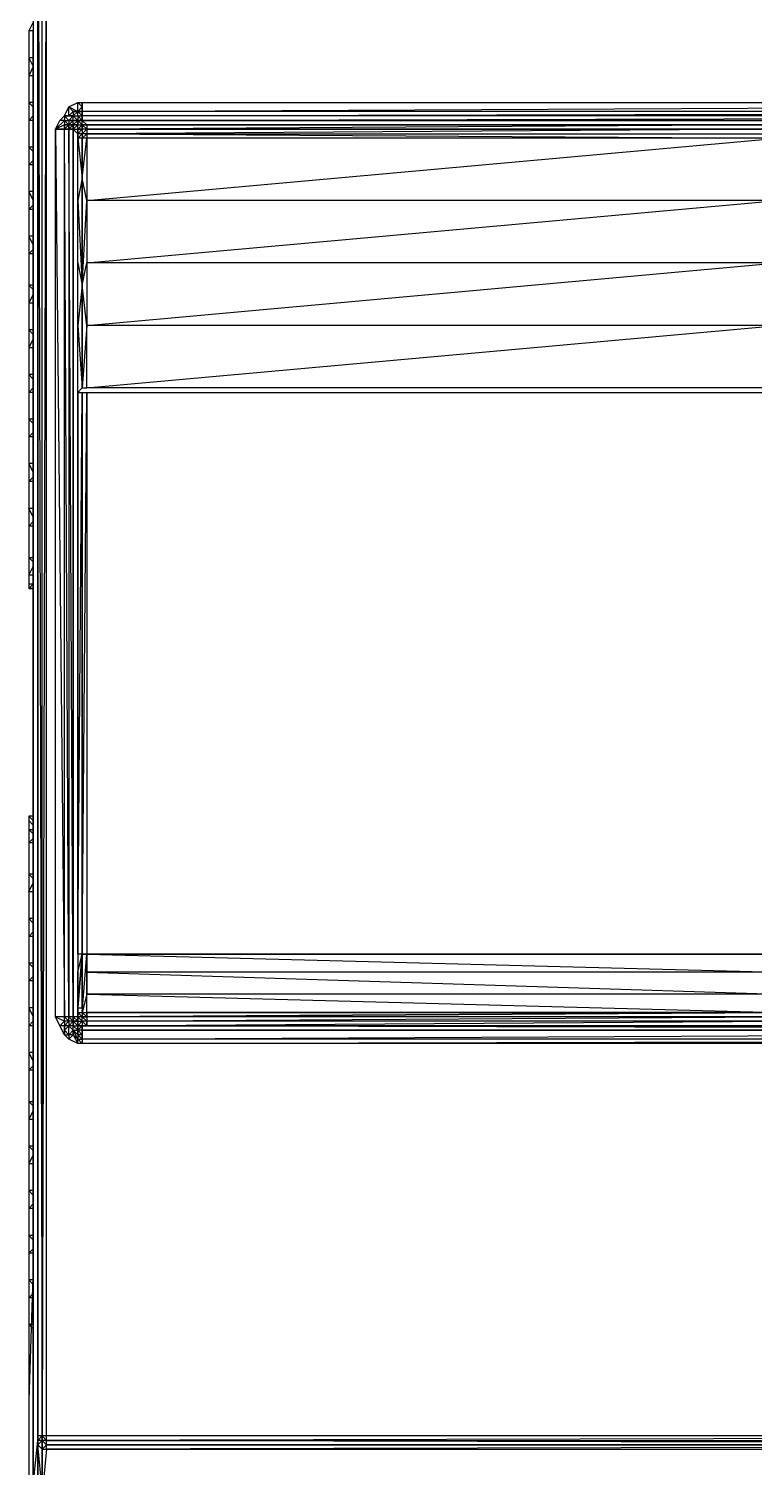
# Model space of a CAD drawing. Header units: millimetres. Extents: x 0 to 3881, y 0 to 2744.
# Drawn here: x 1863.7 to 1903.7, y 1971.4 to 2050.7 of the extents above; entities that cross this region are included whole.
import ezdxf

# ---------------------------------------------------------------- set-up
doc = ezdxf.new("R2010")
doc.units = ezdxf.units.MM

# ---------------------------------------------------------------- blocks, each defined once
blk = doc.blocks.new('A$C147918ED')
at = {"flags": 128}
for points in [[(0.246, 112.87), (0, 112.379), (0, 110.905), (0.246, 110.414), (0, 109.908), (0, 108.435), (0.246, 108.189)], [(104.678, 112.379), (104.678, 133.026), (104.678, 133.271), (104.433, 133.271), (104.187, 133.517), (0.737, 133.517), (0.491, 133.271), (0.246, 133.026), (0.246, 112.379), (0.246, 31.96), (0.491, 31.714), (0.491, 31.468), (0.737, 31.468), (1.965, 31.468), (2.211, 31.468), (2.456, 31.468), (102.468, 31.468), (102.713, 31.468), (102.959, 31.468)], [(0.491, 31.714), (0.246, 31.96), (0.246, 32.205), (0.491, 34.676), (0.491, 34.922), (0.491, 130.078), (0.491, 130.324), (0.246, 132.78), (0.246, 133.026)], [(103.941, 34.922), (0.983, 34.676), (0.983, 34.922), (0.983, 130.078), (0.737, 34.922), (0.737, 130.078), (0.491, 130.078), (0.491, 130.324)], [(0.491, 130.078), (0.737, 34.922)], [(0.246, 22.872), (0.246, 112.379), (0.246, 108.435), (0.246, 108.189), (0.246, 107.944), (0.246, 80.405), (0.246, 80.159), (0.246, 79.914), (0.246, 79.422), (0.246, 70.811), (0.246, 70.566), (0.246, 70.074), (0.246, 69.829), (0.246, 44.255), (0, 36.887), (0, 36.641), (0, 36.395)], [(0.246, 112.379), (0, 112.379)], [(0, 110.905), (0, 109.908)], [(0.246, 110.905), (0, 110.905)], [(0.246, 109.908), (0, 109.908)], [(0, 108.435), (0, 107.452), (0, 87.297)], [(0.246, 108.435), (0, 108.435)], [(102.222, 56.551), (101.976, 56.551), (2.948, 56.551), (2.702, 56.551), (2.211, 56.796), (1.965, 57.042), (1.719, 57.533), (1.474, 58.025), (1.474, 106.961), (1.719, 107.452), (1.965, 107.698), (2.211, 108.189), (2.702, 108.435), (2.948, 108.435), (101.976, 108.435), (102.222, 108.435), (102.713, 108.189)], [(101.976, 107.452), (2.948, 107.452), (2.702, 107.698), (2.702, 107.944), (2.456, 107.944), (2.456, 107.698), (2.211, 107.698), (2.211, 108.189), (2.702, 107.944), (2.702, 108.435), (2.948, 108.189), (2.948, 108.435), (2.948, 107.944), (2.948, 108.189), (2.948, 107.944), (2.948, 107.698), (2.948, 107.452), (2.702, 107.698), (2.948, 107.698), (2.702, 107.944), (2.948, 108.189)], [(2.456, 107.944), (2.702, 107.944), (2.456, 107.698), (2.702, 107.698), (2.702, 107.452), (2.456, 107.452), (2.702, 107.452), (2.456, 107.698), (2.702, 107.452), (2.456, 107.452), (2.702, 107.452), (2.456, 107.207), (2.456, 106.961), (2.456, 107.207), (2.456, 107.452), (2.211, 107.452), (2.456, 107.452), (2.456, 107.698), (2.211, 107.698), (2.456, 107.944), (2.211, 108.189)], [(0.246, 107.698), (0, 107.452), (0, 105.979), (0.246, 105.733)], [(0.246, 107.452), (0, 107.452)], [(2.211, 106.961), (2.211, 107.207), (2.456, 107.207), (2.211, 107.207)], [(2.702, 99.592), (2.948, 98.364), (2.702, 96.139), (2.948, 92.701), (2.702, 92.455), (2.702, 96.139), (2.702, 99.592), (2.702, 103.031), (2.702, 106.47), (2.702, 106.715), (2.456, 106.961), (2.702, 106.961), (2.702, 107.207), (2.948, 107.207), (2.948, 106.961), (2.948, 106.715), (2.702, 106.715)], [(2.948, 107.452), (2.702, 107.452), (2.948, 107.207), (2.702, 106.961)], [(41.279, 106.961), (3.193, 106.961), (2.948, 107.207), (3.193, 107.207), (2.948, 107.207), (3.193, 107.207), (3.193, 106.961), (2.948, 106.961), (2.948, 107.207), (2.948, 106.961), (2.948, 106.715), (2.948, 106.47), (2.702, 106.47), (2.948, 104.259), (2.702, 103.031), (2.948, 98.364), (2.948, 104.259), (2.948, 106.47), (2.948, 104.259), (2.948, 98.364), (2.948, 92.701), (3.193, 92.701), (3.193, 96.139), (2.948, 92.701), (2.948, 98.364), (3.193, 103.031), (2.948, 104.259), (3.193, 106.47), (3.193, 103.031), (3.193, 99.592)], [(2.948, 107.452), (101.976, 107.452)], [(3.193, 107.207), (2.948, 107.207), (3.193, 107.207), (41.279, 107.207), (3.193, 106.961), (41.279, 106.961), (3.193, 106.715), (41.279, 106.47), (3.193, 106.47), (2.948, 106.47), (3.193, 106.715), (2.948, 106.715), (3.193, 106.961), (3.193, 106.715), (3.193, 106.47)], [(41.525, 106.715), (41.525, 106.961), (41.525, 107.207), (3.193, 107.207), (41.77, 107.207), (63.154, 107.207), (101.731, 107.207)], [(1.474, 106.961), (1.965, 106.961)], [(2.456, 106.961), (2.211, 106.961)], [(3.193, 106.715), (41.033, 106.715), (41.279, 106.961)], [(0.246, 105.979), (0, 105.979)], [(0.246, 105.242), (0, 104.996), (0, 103.522), (0.246, 103.031)], [(0.246, 103.522), (0.246, 104.996), (0, 104.996)], [(0.246, 103.277), (0.246, 103.522), (0, 103.522)], [(0.246, 102.785), (0, 102.54), (0, 101.066), (0.246, 100.575)], [(0.246, 102.049), (0.246, 102.54), (0, 102.54)], [(0.246, 101.066), (0, 101.066)], [(0.246, 100.329), (0, 100.084), (0, 98.364), (0.246, 98.119)], [(0.246, 100.084), (0, 100.084)], [(2.948, 61.478), (2.702, 61.478), (2.702, 92.455), (2.948, 92.455), (3.193, 92.455), (41.279, 92.455), (41.525, 92.455), (41.525, 92.701), (41.525, 96.139), (41.525, 99.592)], [(0.246, 98.364), (0, 98.364)], [(0.246, 97.873), (0, 97.367), (0, 95.894), (0.246, 95.648)], [(0.246, 97.367), (0, 97.367)], [(0.246, 95.894), (0, 95.894)], [(0.246, 95.402), (0, 94.911), (0, 93.437), (0.246, 93.192)], [(0.246, 94.911), (0, 94.911)], [(0.246, 93.437), (0, 93.437)], [(0.246, 92.701), (0, 92.455), (0, 90.981), (0.246, 90.736)], [(0.246, 92.455), (0, 92.455)], [(2.702, 61.478), (2.948, 92.455), (2.948, 61.478), (2.948, 92.455), (2.948, 61.478), (3.193, 92.455), (3.193, 61.478), (41.279, 60.495), (3.193, 60.495), (41.279, 59.267), (3.193, 59.267), (41.279, 58.27), (3.193, 58.27), (3.193, 59.267)], [(0.246, 90.981), (0, 90.981)], [(0.246, 90.244), (0, 89.999), (0, 88.525), (0.246, 88.034)], [(0.246, 89.999), (0, 89.999)], [(0.246, 88.525), (0, 88.525)], [(0.246, 87.788), (0, 87.542), (0, 87.051), (0, 86.069), (0, 85.086), (0, 83.352), (0, 82.37), (0, 81.879), (0, 81.633), (0.246, 81.633), (0, 81.633), (0.246, 81.879), (0, 81.879)], [(0.246, 87.542), (0, 87.542)], [(0.246, 85.577), (0, 86.069), (0.246, 86.069)], [(0.246, 85.086), (0, 85.086), (0.246, 85.332)], [(0.246, 83.107), (0, 83.352), (0.246, 83.352)], [(0.246, 82.37), (0, 82.37), (0.246, 82.861)], [(0.246, 69.092), (0, 69.092), (0, 68.846), (0, 68.355), (0, 67.618), (0, 65.899), (0, 64.916), (0, 63.443), (0, 62.46), (0, 60.986), (0, 60.004), (0, 58.516), (0, 57.533), (0, 57.042), (0, 56.06), (0.246, 55.568)], [(0, 68.846), (0.246, 68.601)], [(0.246, 68.109), (0, 68.355), (0.246, 68.355)], [(0.246, 67.618), (0, 67.618), (0.246, 67.864)], [(0.246, 65.899), (0, 65.899), (0.246, 65.653)], [(0.246, 64.916), (0, 64.916), (0.246, 65.408)], [(0.246, 63.443), (0, 63.443), (0.246, 63.197)], [(0.246, 62.46), (0, 62.46), (0.246, 62.706)], [(2.948, 61.478), (2.702, 58.516), (2.948, 58.516), (2.948, 61.478), (2.948, 58.27), (3.193, 61.478)], [(0.246, 60.986), (0, 60.986), (0.246, 60.741)], [(0.246, 60.004), (0, 60.004), (0.246, 60.25)], [(2.702, 58.27), (2.702, 58.516), (2.702, 59.513)], [(0.246, 58.516), (0, 58.516), (0.246, 58.025)], [(1.965, 57.288), (2.211, 57.042), (2.211, 57.533), (2.456, 57.779), (2.456, 58.025), (2.211, 58.025), (2.456, 57.779), (2.211, 57.779), (2.211, 57.533), (1.965, 57.533), (2.211, 57.779), (2.211, 58.025), (1.965, 58.025), (2.211, 57.779), (1.965, 57.779)], [(2.702, 57.779), (2.456, 58.025)], [(2.702, 57.779), (2.948, 57.779), (2.702, 58.025)], [(2.948, 58.516), (2.948, 58.27)], [(3.193, 58.27), (41.279, 58.27), (3.193, 58.025), (2.948, 58.025), (3.193, 58.025)], [(41.525, 57.779), (3.193, 57.779), (2.948, 57.779), (3.193, 57.533), (3.193, 57.779), (2.948, 58.025)], [(3.193, 58.025), (3.193, 57.779), (3.193, 57.533), (2.948, 57.533), (101.976, 57.533), (101.731, 57.533), (101.731, 57.779)], [(0.246, 56.06), (0.246, 57.533), (0, 57.533), (0.246, 57.779)], [(1.965, 57.042), (2.211, 57.042), (2.211, 56.796), (2.456, 57.042), (2.702, 56.551), (2.702, 56.796), (2.456, 57.288), (2.456, 57.533)], [(2.702, 57.779), (2.702, 57.533), (2.948, 57.779), (2.948, 57.533), (2.702, 57.533), (2.456, 57.779)], [(2.456, 57.779), (2.702, 57.779), (2.456, 57.779), (2.702, 57.779)], [(2.702, 57.533), (2.702, 57.779), (2.456, 57.779), (2.702, 57.779)], [(101.976, 57.042), (101.976, 57.288), (101.976, 57.533), (101.976, 57.288), (2.948, 57.533), (2.948, 57.288), (2.948, 57.533), (2.948, 57.288), (2.948, 57.042), (2.702, 57.042), (2.702, 57.288), (2.948, 57.042), (2.948, 56.796), (2.702, 57.042), (2.456, 57.288), (2.702, 57.288), (2.456, 57.533)], [(2.702, 57.533), (2.702, 57.288), (2.702, 57.533), (2.948, 57.533)], [(2.948, 56.796), (2.948, 57.288), (2.948, 57.042), (2.948, 56.796), (2.948, 56.551), (101.976, 56.796), (101.976, 56.551), (102.222, 56.796), (102.222, 56.551), (102.222, 56.796)], [(0, 56.796), (0, 36.395), (0, 36.15), (0, 12.541)], [(0.246, 55.814), (0.246, 56.06), (0, 56.06)], [(0.246, 55.323), (0, 55.077), (0, 53.358), (0.246, 53.112)], [(0.246, 54.095), (0.246, 55.077), (0, 55.077)], [(0, 53.358), (0.246, 53.358)], [(0.246, 52.866), (0, 52.375), (0, 50.901), (0.246, 50.656)], [(0.246, 52.375), (0, 52.375)], [(0.246, 50.901), (0, 50.901)], [(0.246, 50.41), (0, 49.919), (0, 48.445), (0.246, 48.2)], [(0.246, 49.919), (0, 49.919)], [(0.246, 48.445), (0, 48.445)], [(0.246, 47.708), (0, 47.463), (0, 45.975), (0.246, 45.729)], [(0.246, 47.463), (0, 47.463)], [(0.246, 45.975), (0, 45.975)], [(0.246, 45.238), (0, 44.992), (0, 43.518), (0.246, 43.273)], [(0.246, 44.992), (0, 44.992)], [(0.246, 43.518), (0, 43.518)], [(0.246, 42.782), (0, 42.536), (0, 41.062), (0.246, 40.817)], [(0.246, 42.536), (0, 42.536)], [(0.246, 41.062), (0, 41.062)], [(0, 40.08), (0, 38.36)], [(0, 37.378), (0, 36.395)], [(0.491, 34.676), (0.737, 34.922), (0.491, 34.922)], [(103.941, 34.676), (103.941, 34.922), (0.983, 34.922), (0.737, 34.922), (0.983, 34.676), (0.737, 34.676)], [(0.983, 34.185), (0.737, 31.714), (0.737, 34.185), (0.737, 31.96), (0.491, 34.43), (0.491, 31.96), (0.491, 34.676)], [(104.187, 34.43), (103.941, 34.43), (0.983, 34.43), (103.941, 34.43), (0.983, 34.43), (0.737, 34.676), (0.983, 34.43), (0.983, 34.676)]]:
    blk.add_lwpolyline(points, dxfattribs=at)
for points in [[(0.491, 130.078), (0.491, 34.922)], [(2.702, 107.944), (2.948, 107.944), (2.702, 107.944)], [(101.976, 108.435), (101.976, 107.944), (2.948, 107.944)], [(2.948, 107.698), (2.948, 107.944), (2.948, 107.698), (2.948, 107.452), (2.948, 107.698)], [(2.948, 107.698), (101.976, 107.944), (101.976, 107.698)], [(1.474, 106.961), (1.965, 107.452), (1.965, 107.207), (1.474, 106.961)], [(1.719, 107.452), (1.965, 107.698), (1.965, 107.452)], [(1.965, 107.698), (2.211, 107.698), (1.965, 107.698)], [(1.965, 107.698), (2.456, 107.698), (2.211, 107.452)], [(2.211, 107.207), (2.211, 106.961), (1.965, 106.961), (2.211, 107.207), (1.965, 107.207), (2.211, 107.207), (1.965, 107.452), (2.211, 107.452)], [(1.965, 107.207), (1.965, 106.961)], [(2.211, 107.207), (2.456, 107.207), (2.211, 106.961), (2.456, 107.207), (2.456, 107.452)], [(2.702, 107.452), (2.948, 107.452), (2.702, 107.452), (2.702, 107.207), (2.456, 107.207), (2.702, 107.207), (2.456, 106.961), (2.702, 107.207), (2.456, 107.207), (2.702, 107.207)], [(2.702, 107.207), (2.456, 106.961), (2.702, 107.207)], [(2.456, 106.961), (2.702, 107.207), (2.456, 106.961)], [(2.702, 107.207), (2.702, 107.452), (2.702, 107.207)], [(2.702, 107.452), (2.702, 107.207), (2.702, 107.452)], [(2.948, 107.452), (2.702, 107.452), (2.948, 107.452), (2.702, 107.452)], [(2.702, 107.452), (2.948, 107.452), (2.702, 107.452)], [(2.702, 106.961), (2.948, 107.207), (2.702, 106.961), (2.948, 106.961), (2.702, 106.961)], [(2.948, 107.452), (101.976, 107.698), (101.976, 107.452)], [(2.948, 107.207), (2.948, 107.452), (3.193, 107.207), (2.948, 107.207)], [(2.948, 106.961), (2.948, 107.207)], [(1.474, 106.961), (1.965, 58.025), (1.965, 106.961)], [(2.211, 58.025), (1.965, 106.961), (2.211, 106.961)], [(2.211, 106.961), (2.456, 106.961), (2.456, 58.025)], [(2.211, 106.961), (2.456, 106.961)], [(2.456, 106.961), (2.456, 58.025)], [(2.702, 106.715), (2.702, 106.961)], [(2.702, 106.715), (2.948, 106.961), (2.702, 106.961), (2.702, 106.715), (2.702, 106.961)], [(2.948, 106.961), (2.702, 106.961), (2.948, 106.961)], [(2.702, 106.715), (2.702, 106.47)], [(2.702, 106.47), (2.948, 106.715), (2.948, 106.47), (2.702, 106.47)], [(41.279, 106.47), (41.279, 103.031), (41.279, 99.592), (41.279, 96.139), (41.279, 92.701), (3.193, 92.701), (41.279, 96.139), (3.193, 96.139), (41.279, 99.592), (3.193, 99.592), (41.279, 103.031), (3.193, 103.031)], [(2.948, 98.364), (3.193, 99.592), (3.193, 96.139), (2.948, 98.364)], [(2.702, 61.478), (2.702, 92.455), (2.702, 61.478), (2.702, 92.455)], [(0, 69.092), (0.246, 68.846)], [(0, 68.846), (0.246, 68.601)], [(2.702, 58.516), (2.948, 61.478), (2.702, 58.516), (2.702, 60.495), (2.948, 61.478), (2.702, 61.478), (2.702, 60.495), (2.702, 59.513)], [(2.948, 61.478), (3.193, 61.478)], [(3.193, 61.478), (3.193, 59.267), (2.948, 58.27), (3.193, 58.27), (3.193, 59.267), (3.193, 60.495)], [(3.193, 61.478), (41.279, 61.478)], [(1.965, 57.779), (1.965, 58.025), (1.474, 58.025)], [(2.702, 58.025), (2.456, 58.025), (2.702, 57.779)], [(2.456, 58.025), (2.456, 57.779)], [(2.456, 58.025), (2.456, 57.779)], [(2.702, 58.27), (2.702, 58.516), (2.702, 58.27)], [(2.702, 58.27), (2.702, 58.516), (2.702, 58.27)], [(2.702, 58.025), (2.702, 58.27), (2.702, 58.025)], [(2.702, 58.025), (2.702, 58.27)], [(2.702, 58.27), (2.702, 58.025), (2.702, 58.27)], [(2.702, 58.27), (2.702, 58.025), (2.702, 57.779), (2.948, 57.779), (2.702, 58.025)], [(2.702, 58.27), (2.948, 58.27), (2.948, 58.025)], [(2.702, 58.025), (2.948, 57.779), (2.948, 58.025), (2.702, 58.025)], [(3.193, 58.025), (2.948, 58.27), (3.193, 58.025), (3.193, 58.27)], [(3.193, 57.779), (2.948, 58.025), (3.193, 58.025), (3.193, 57.779)], [(41.279, 58.025), (3.193, 58.025), (41.279, 58.27), (41.279, 58.025)], [(41.279, 57.779), (3.193, 57.779), (41.279, 58.025), (41.279, 57.779)], [(1.965, 57.779), (1.965, 57.533), (1.719, 57.533)], [(1.965, 57.533), (1.965, 57.288), (1.965, 57.042)], [(1.965, 57.288), (2.211, 57.533), (1.965, 57.288)], [(2.211, 57.533), (2.456, 57.779), (2.211, 57.533)], [(2.456, 57.779), (2.456, 57.533), (2.211, 57.533), (2.456, 57.288), (2.456, 57.533)], [(2.211, 57.042), (2.456, 57.288), (2.456, 57.042)], [(2.456, 57.533), (2.456, 57.779), (2.456, 57.533)], [(2.702, 57.779), (2.456, 57.779)], [(2.456, 57.533), (2.702, 57.533), (2.702, 57.288), (2.702, 57.042), (2.702, 56.796), (2.456, 57.042), (2.456, 57.288)], [(2.702, 57.533), (2.702, 57.779), (2.702, 57.533)], [(2.702, 57.533), (2.702, 57.779)], [(2.948, 57.533), (2.948, 57.288), (2.702, 57.288), (2.948, 57.533), (2.702, 57.533), (2.948, 57.533), (2.702, 57.533)], [(2.948, 57.533), (2.702, 57.533), (2.948, 57.533)], [(101.976, 56.796), (2.948, 56.796), (101.976, 57.288), (101.976, 56.796)], [(2.948, 57.288), (101.976, 57.288)], [(41.77, 57.533), (3.193, 57.533), (41.525, 57.779)], [(2.948, 56.551), (2.702, 56.796), (2.948, 56.796), (2.948, 56.551)], [(0.491, 34.676), (0.491, 34.43), (0.737, 34.185), (0.737, 34.676), (0.737, 34.922), (0.737, 34.676)], [(0.491, 34.676), (0.491, 34.922), (0.491, 34.676), (0.491, 34.43), (0.491, 34.676), (0.491, 34.922)], [(0.491, 34.676), (0.491, 34.43), (0.491, 34.676)], [(0.737, 34.185), (0.491, 34.43), (0.737, 34.676), (0.737, 34.185)], [(0.737, 34.185), (0.983, 34.185), (0.983, 34.43)], [(103.941, 34.43), (0.983, 34.676), (103.941, 34.676), (103.941, 34.43)], [(103.941, 34.185), (103.941, 34.43), (0.983, 34.185)]]:
    blk.add_lwpolyline(points, close=True, dxfattribs=at)

msp = doc.modelspace()

# ---------------------------------------------------------------- block references
at = {"color": 7, "ltscale": 3}
msp.add_blockref('A$C147918ED', (1863.695, 1938.234), dxfattribs=at)

doc.saveas('drawing.dxf')
